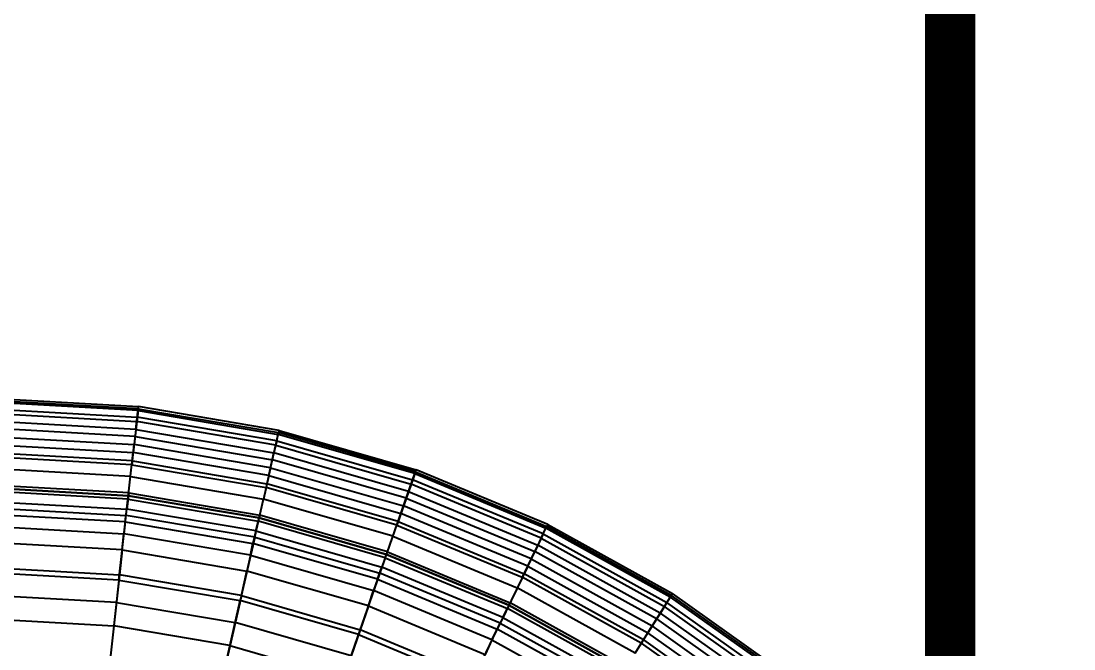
# Model space of a CAD drawing. Extents: x 11992 to 29481, y -6727 to 6811.
# Drawn here: x 18554.5 to 18762.8, y 982.6 to 1106.7 of the extents above; entities that cross this region are included whole.
import ezdxf

# ---------------------------------------------------------------- set-up
doc = ezdxf.new("R2010")
doc.units = 0
doc.header["$MEASUREMENT"] = 0
doc.layers.get('0').update_dxf_attribs({"color": 8, "linetype": 'CONTINUOUS'})
doc.layers.add('zoylight 1灯带', color=1, linetype='CONTINUOUS', lineweight=30)
doc.styles.add('XZC', font='SIMPLEX.SHX', dxfattribs={"width": 0.7, "bigfont": 'hztxt.shx'})
doc.linetypes.add('LED_LINE', pattern='A,12.7,-5.08,["LED",XZC,S=2.54,R=0,X=-2.54,Y=-1.27],-6.35', length=24.13)

msp = doc.modelspace()

# ---------------------------------------------------------------- linework, layer by layer
for p, q in [((18549.61, 1032.07, -1578.79), (18577.77, 1030.48, -1578.79)), ((18577.72, 1030.03, -1570.88), (18549.61, 1031.63, -1570.88)), ((18577.68, 1029.67, -1585.91), (18549.61, 1031.26, -1585.91)), ((18549.61, 1029.99, -1562.57), (18577.53, 1028.41, -1562.57)), ((18549.61, 1029.1, -1591.83), (18577.43, 1027.52, -1591.83)), ((18577.26, 1025.94, -1554.17), (18577.72, 1030.03, -1570.88)), ((18577.68, 1029.67, -1585.91), (18577.43, 1027.52, -1591.83)), ((18577.68, 1029.67, -1585.91), (18577.77, 1030.48, -1578.79)), ((18577.68, 1029.67, -1585.91), (18605.39, 1024.97, -1585.91)), ((18577.72, 1030.03, -1570.88), (18577.77, 1030.48, -1578.79)), ((18577.72, 1030.03, -1570.88), (18605.48, 1025.33, -1570.88)), ((18605.58, 1025.77, -1578.79), (18577.77, 1030.48, -1578.79)), ((18577.26, 1025.94, -1554.17), (18549.61, 1027.5, -1554.17)), ((18577.43, 1027.52, -1591.83), (18576.74, 1021.39, -1600.71)), ((18604.91, 1022.86, -1591.83), (18577.43, 1027.52, -1591.83)), ((18605.11, 1023.73, -1562.57), (18577.53, 1028.41, -1562.57)), ((18577.1, 1024.58, -1596.71), (18549.61, 1026.14, -1596.71)), ((18577.26, 1025.94, -1554.17), (18576.92, 1022.96, -1545.96)), ((18577.26, 1025.94, -1554.17), (18604.56, 1021.31, -1554.17)), ((18603.54, 1016.85, -1600.71), (18605.39, 1024.97, -1585.91)), ((18605.11, 1023.73, -1562.57), (18605.48, 1025.33, -1570.88)), ((18605.58, 1025.77, -1578.79), (18605.39, 1024.97, -1585.91)), ((18632.41, 1017.22, -1585.91), (18605.39, 1024.97, -1585.91)), ((18605.58, 1025.77, -1578.79), (18605.48, 1025.33, -1570.88)), ((18632.53, 1017.56, -1570.88), (18605.48, 1025.33, -1570.88)), ((18605.58, 1025.77, -1578.79), (18632.68, 1017.99, -1578.79)), ((18549.61, 1024.51, -1545.96), (18576.92, 1022.96, -1545.96)), ((18549.61, 1022.93, -1600.71), (18576.74, 1021.39, -1600.71)), ((18576.56, 1019.73, -1537.85), (18576.92, 1022.96, -1545.96)), ((18603.89, 1018.39, -1545.96), (18576.92, 1022.96, -1545.96)), ((18577.1, 1024.58, -1596.71), (18604.25, 1019.98, -1596.71)), ((18605.11, 1023.73, -1562.57), (18604.56, 1021.31, -1554.17)), ((18604.91, 1022.86, -1591.83), (18631.69, 1015.17, -1591.83)), ((18605.11, 1023.73, -1562.57), (18631.99, 1016.02, -1562.57)), ((18576.56, 1019.73, -1537.85), (18549.61, 1021.26, -1537.85)), ((18573.9, 996.19, -1615.66), (18576.74, 1021.39, -1600.71)), ((18603.54, 1016.85, -1600.71), (18576.74, 1021.39, -1600.71)), ((18603.89, 1018.39, -1545.96), (18604.56, 1021.31, -1554.17)), ((18631.17, 1013.67, -1554.17), (18604.56, 1021.31, -1554.17)), ((18576.47, 1018.96, -1537.32), (18549.61, 1020.48, -1537.32)), ((18576.56, 1019.73, -1537.85), (18576.47, 1018.96, -1537.32)), ((18576.47, 1018.96, -1537.32), (18603, 1014.47, -1537.32)), ((18576.56, 1019.73, -1537.85), (18603.17, 1015.23, -1537.85)), ((18630.72, 1012.38, -1596.71), (18604.25, 1019.98, -1596.71)), ((18576.21, 1016.63, -1604.79), (18549.61, 1018.14, -1604.79)), ((18576.21, 1016.63, -1604.79), (18602.47, 1012.18, -1604.79)), ((18586.91, 887.18, -1642.06), (18632.41, 1017.22, -1585.91)), ((18603.54, 1016.85, -1600.71), (18602.47, 1012.18, -1604.79)), ((18603.89, 1018.39, -1545.96), (18603.17, 1015.23, -1537.85)), ((18603.54, 1016.85, -1600.71), (18629.66, 1009.35, -1600.71)), ((18603.89, 1018.39, -1545.96), (18630.18, 1010.85, -1545.96)), ((18632.53, 1017.56, -1570.88), (18628.85, 1007.05, -1537.32)), ((18632.41, 1017.22, -1585.91), (18632.68, 1017.99, -1578.79)), ((18632.41, 1017.22, -1585.91), (18658.37, 1006.44, -1585.91)), ((18632.53, 1017.56, -1570.88), (18632.68, 1017.99, -1578.79)), ((18632.53, 1017.56, -1570.88), (18658.53, 1006.77, -1570.88)), ((18658.72, 1007.17, -1578.79), (18632.68, 1017.99, -1578.79)), ((18575.84, 1013.41, -1537.32), (18549.61, 1014.9, -1537.32)), ((18549.61, 1014.33, -1550.75), (18575.78, 1012.85, -1550.75)), ((18575.78, 1012.85, -1537.89), (18549.61, 1014.33, -1537.89)), ((18603.17, 1015.23, -1537.85), (18603, 1014.47, -1537.32)), ((18628.85, 1007.05, -1537.32), (18603, 1014.47, -1537.32)), ((18629.11, 1007.78, -1537.85), (18603.17, 1015.23, -1537.85)), ((18657.43, 1004.49, -1591.83), (18631.69, 1015.17, -1591.83)), ((18657.82, 1005.29, -1562.57), (18631.99, 1016.02, -1562.57)), ((18575.7, 1012.19, -1563.72), (18549.6, 1013.67, -1563.72)), ((18575.78, 1012.85, -1550.75), (18575.44, 1010.21, -1576.9)), ((18575.7, 1012.19, -1563.72), (18601.47, 1007.83, -1563.72)), ((18575.84, 1013.41, -1537.32), (18575.78, 1012.85, -1537.89)), ((18575.78, 1012.85, -1537.89), (18575.78, 1012.85, -1550.75)), ((18575.78, 1012.85, -1537.89), (18601.63, 1008.47, -1537.89)), ((18601.63, 1008.47, -1550.75), (18575.78, 1012.85, -1550.75)), ((18575.84, 1013.41, -1537.32), (18601.75, 1009.02, -1537.32)), ((18630.72, 1012.38, -1596.71), (18656.14, 1001.82, -1596.71)), ((18631.17, 1013.67, -1554.17), (18656.74, 1003.05, -1554.17)), ((18549.57, 1011.68, -1576.9), (18575.44, 1010.21, -1576.9)), ((18549.61, 1010.42, -1609.93), (18575.34, 1008.97, -1609.93)), ((18575.14, 1007.67, -1587.92), (18575.44, 1010.21, -1576.9)), ((18601, 1005.89, -1576.9), (18575.44, 1010.21, -1576.9)), ((18600.76, 1004.66, -1609.93), (18602.47, 1012.18, -1604.79)), ((18628.08, 1004.83, -1604.79), (18602.47, 1012.18, -1604.79)), ((18655.44, 1000.36, -1545.96), (18630.18, 1010.85, -1545.96)), ((18575.14, 1007.67, -1587.92), (18549.55, 1009.11, -1587.92)), ((18600.76, 1004.66, -1609.93), (18575.34, 1008.97, -1609.93)), ((18601, 1005.89, -1576.9), (18601.63, 1008.47, -1550.75)), ((18601.75, 1009.02, -1537.32), (18601.63, 1008.47, -1537.89)), ((18601.63, 1008.47, -1550.75), (18601.63, 1008.47, -1537.89)), ((18601.63, 1008.47, -1550.75), (18626.82, 1001.24, -1550.75)), ((18626.82, 1001.24, -1537.89), (18601.63, 1008.47, -1537.89)), ((18627.01, 1001.77, -1537.32), (18601.75, 1009.02, -1537.32)), ((18654.75, 998.93, -1600.71), (18629.66, 1009.35, -1600.71)), ((18549.57, 1006.74, -1594.44), (18574.89, 1005.31, -1594.44)), ((18575.14, 1007.67, -1587.92), (18574.89, 1005.31, -1594.44)), ((18575.14, 1007.67, -1587.92), (18600.41, 1003.4, -1587.92)), ((18626.59, 1000.61, -1563.72), (18601.47, 1007.83, -1563.72)), ((18628.85, 1007.05, -1537.32), (18653.69, 996.73, -1537.32)), ((18629.11, 1007.78, -1537.85), (18654.03, 997.43, -1537.85)), ((18657.43, 1004.49, -1591.83), (18658.37, 1006.44, -1585.91)), ((18657.82, 1005.29, -1562.57), (18658.53, 1006.77, -1570.88)), ((18658.72, 1007.17, -1578.79), (18658.37, 1006.44, -1585.91)), ((18682.96, 992.82, -1585.91), (18658.37, 1006.44, -1585.91)), ((18658.72, 1007.17, -1578.79), (18658.53, 1006.77, -1570.88)), ((18683.16, 993.14, -1570.88), (18658.53, 1006.77, -1570.88)), ((18658.72, 1007.17, -1578.79), (18683.4, 993.52, -1578.79)), ((18574.56, 1002.15, -1599.1), (18574.89, 1005.31, -1594.44)), ((18599.9, 1001.08, -1594.44), (18574.89, 1005.31, -1594.44)), ((18600.76, 1004.66, -1609.93), (18597.9, 992.13, -1615.66)), ((18601, 1005.89, -1576.9), (18600.41, 1003.4, -1587.92)), ((18600.76, 1004.66, -1609.93), (18625.53, 997.55, -1609.93)), ((18601, 1005.89, -1576.9), (18625.9, 998.74, -1576.9)), ((18628.08, 1004.83, -1604.79), (18652.67, 994.62, -1604.79)), ((18657.82, 1005.29, -1562.57), (18655.44, 1000.36, -1545.96)), ((18657.43, 1004.49, -1591.83), (18656.14, 1001.82, -1596.71)), ((18657.43, 1004.49, -1591.83), (18681.81, 990.99, -1591.83)), ((18657.82, 1005.29, -1562.57), (18682.29, 991.75, -1562.57)), ((18574.56, 1002.15, -1599.1), (18549.6, 1003.56, -1599.1)), ((18574.56, 1002.15, -1599.1), (18574.02, 997.19, -1604.58)), ((18574.56, 1002.15, -1599.1), (18599.22, 997.97, -1599.1)), ((18599.9, 1001.08, -1594.44), (18600.41, 1003.4, -1587.92)), ((18625.04, 996.33, -1587.92), (18600.41, 1003.4, -1587.92)), ((18626.82, 1001.24, -1537.89), (18627.01, 1001.77, -1537.32)), ((18627.01, 1001.77, -1537.32), (18651.27, 991.7, -1537.32)), ((18654.75, 998.93, -1600.71), (18656.14, 1001.82, -1596.71)), ((18680.24, 988.49, -1596.71), (18656.14, 1001.82, -1596.71)), ((18680.97, 989.64, -1554.17), (18656.74, 1003.05, -1554.17)), ((18599.9, 1001.08, -1594.44), (18599.22, 997.97, -1599.1)), ((18599.9, 1001.08, -1594.44), (18624.27, 994.09, -1594.44)), ((18626.59, 1000.61, -1563.72), (18625.9, 998.74, -1576.9)), ((18626.59, 1000.61, -1563.72), (18626.82, 1001.24, -1550.75)), ((18626.59, 1000.61, -1563.72), (18650.73, 990.59, -1563.72)), ((18626.82, 1001.24, -1537.89), (18651.02, 991.19, -1537.89)), ((18626.82, 1001.24, -1537.89), (18626.82, 1001.24, -1550.75)), ((18651.02, 991.19, -1550.75), (18626.82, 1001.24, -1550.75)), ((18655.44, 1000.36, -1545.96), (18653.69, 996.73, -1537.32)), ((18655.44, 1000.36, -1545.96), (18679.37, 987.11, -1545.96)), ((18549.61, 998.58, -1604.58), (18574.02, 997.19, -1604.58)), ((18598.12, 993.11, -1604.58), (18599.22, 997.97, -1599.1)), ((18623.25, 991.07, -1599.1), (18599.22, 997.97, -1599.1)), ((18625.04, 996.33, -1587.92), (18625.9, 998.74, -1576.9)), ((18649.83, 988.81, -1576.9), (18625.9, 998.74, -1576.9)), ((18654.75, 998.93, -1600.71), (18649.33, 987.67, -1609.93)), ((18654.75, 998.93, -1600.71), (18678.53, 985.77, -1600.71)), ((18573.9, 996.19, -1615.66), (18549.61, 997.57, -1615.66)), ((18573.9, 996.19, -1615.66), (18571.64, 976.1, -1621.48)), ((18574.02, 997.19, -1604.58), (18572.15, 980.64, -1615.12)), ((18573.9, 996.19, -1615.66), (18597.9, 992.13, -1615.66)), ((18598.12, 993.11, -1604.58), (18574.02, 997.19, -1604.58)), ((18625.04, 996.33, -1587.92), (18624.27, 994.09, -1594.44)), ((18625.04, 996.33, -1587.92), (18648.7, 986.51, -1587.92)), ((18649.33, 987.67, -1609.93), (18625.53, 997.55, -1609.93)), ((18677.23, 983.7, -1537.32), (18653.69, 996.73, -1537.32)), ((18677.65, 984.36, -1537.85), (18654.03, 997.43, -1537.85)), ((18623.25, 991.07, -1599.1), (18624.27, 994.09, -1594.44)), ((18647.69, 984.36, -1594.44), (18624.27, 994.09, -1594.44)), ((18675.98, 981.72, -1604.79), (18652.67, 994.62, -1604.79)), ((18681.81, 990.99, -1591.83), (18683.4, 993.52, -1578.79)), ((18683.16, 993.14, -1570.88), (18683.4, 993.52, -1578.79)), ((18706.41, 977.21, -1578.79), (18683.4, 993.52, -1578.79)), ((18573.4, 991.75, -1609.56), (18549.61, 993.1, -1609.56)), ((18573.4, 991.75, -1609.56), (18596.9, 987.77, -1609.56)), ((18593.4, 972.42, -1621.48), (18597.9, 992.13, -1615.66)), ((18598.12, 993.11, -1604.58), (18594.41, 976.87, -1615.12)), ((18621.28, 985.41, -1615.66), (18597.9, 992.13, -1615.66)), ((18598.12, 993.11, -1604.58), (18621.61, 986.37, -1604.58)), ((18651.27, 991.7, -1537.32), (18651.02, 991.19, -1537.89)), ((18674.26, 978.97, -1537.32), (18651.27, 991.7, -1537.32)), ((18683.16, 993.14, -1570.88), (18680.97, 989.64, -1554.17)), ((18705.11, 975.58, -1562.57), (18682.29, 991.75, -1562.57)), ((18682.96, 992.82, -1585.91), (18705.9, 976.57, -1585.91)), ((18683.16, 993.14, -1570.88), (18706.13, 976.86, -1570.88)), ((18623.25, 991.07, -1599.1), (18621.61, 986.37, -1604.58)), ((18623.25, 991.07, -1599.1), (18646.34, 981.49, -1599.1)), ((18649.83, 988.81, -1576.9), (18650.73, 990.59, -1563.72)), ((18651.02, 991.19, -1550.75), (18650.73, 990.59, -1563.72)), ((18673.6, 977.94, -1563.72), (18650.73, 990.59, -1563.72)), ((18673.96, 978.49, -1537.89), (18651.02, 991.19, -1537.89)), ((18651.02, 991.19, -1550.75), (18651.02, 991.19, -1537.89)), ((18651.02, 991.19, -1550.75), (18673.96, 978.49, -1550.75)), ((18681.81, 990.99, -1591.83), (18678.53, 985.77, -1600.71)), ((18680.97, 989.64, -1554.17), (18679.37, 987.11, -1545.96)), ((18680.97, 989.64, -1554.17), (18703.56, 973.63, -1554.17)), ((18704.55, 974.88, -1591.83), (18681.81, 990.99, -1591.83)), ((18549.61, 988.44, -1612.74), (18572.88, 987.12, -1612.74)), ((18619.81, 981.2, -1609.56), (18596.9, 987.77, -1609.56)), ((18624.97, 937.08, -1627.09), (18649.33, 987.67, -1609.93)), ((18649.83, 988.81, -1576.9), (18648.7, 986.51, -1587.92)), ((18649.33, 987.67, -1609.93), (18671.88, 975.19, -1609.93)), ((18649.83, 988.81, -1576.9), (18672.51, 976.27, -1576.9)), ((18680.24, 988.49, -1596.71), (18702.71, 972.57, -1596.71)), ((18595.86, 983.22, -1612.74), (18572.88, 987.12, -1612.74)), ((18621.61, 986.37, -1604.58), (18616.11, 970.64, -1615.12)), ((18621.28, 985.41, -1615.66), (18643.75, 976.08, -1615.66)), ((18644.19, 976.99, -1604.58), (18621.61, 986.37, -1604.58)), ((18647.69, 984.36, -1594.44), (18648.7, 986.51, -1587.92)), ((18671.13, 974.11, -1587.92), (18648.7, 986.51, -1587.92)), ((18675.98, 981.72, -1604.79), (18678.53, 985.77, -1600.71)), ((18677.65, 984.36, -1537.85), (18679.37, 987.11, -1545.96)), ((18700.71, 970.06, -1600.71), (18678.53, 985.77, -1600.71)), ((18701.69, 971.29, -1545.96), (18679.37, 987.11, -1545.96)), ((18595.86, 983.22, -1612.74), (18618.26, 976.79, -1612.74)), ((18647.69, 984.36, -1594.44), (18646.34, 981.49, -1599.1)), ((18647.69, 984.36, -1594.44), (18669.89, 972.09, -1594.44)), ((18677.65, 984.36, -1537.85), (18677.23, 983.7, -1537.32)), ((18677.23, 983.7, -1537.32), (18699.18, 968.15, -1537.32)), ((18677.65, 984.36, -1537.85), (18699.67, 968.75, -1537.85))]:
    msp.add_line(p, q)
at = {"layer": 'zoylight 1灯带', "linetype": 'LED_LINE', "ltscale": 20, "const_width": 10, "elevation": 0}
msp.add_lwpolyline([(18738.32, 630.55), (18738.32, 1700.6)], dxfattribs=at)

doc.saveas('drawing.dxf')
